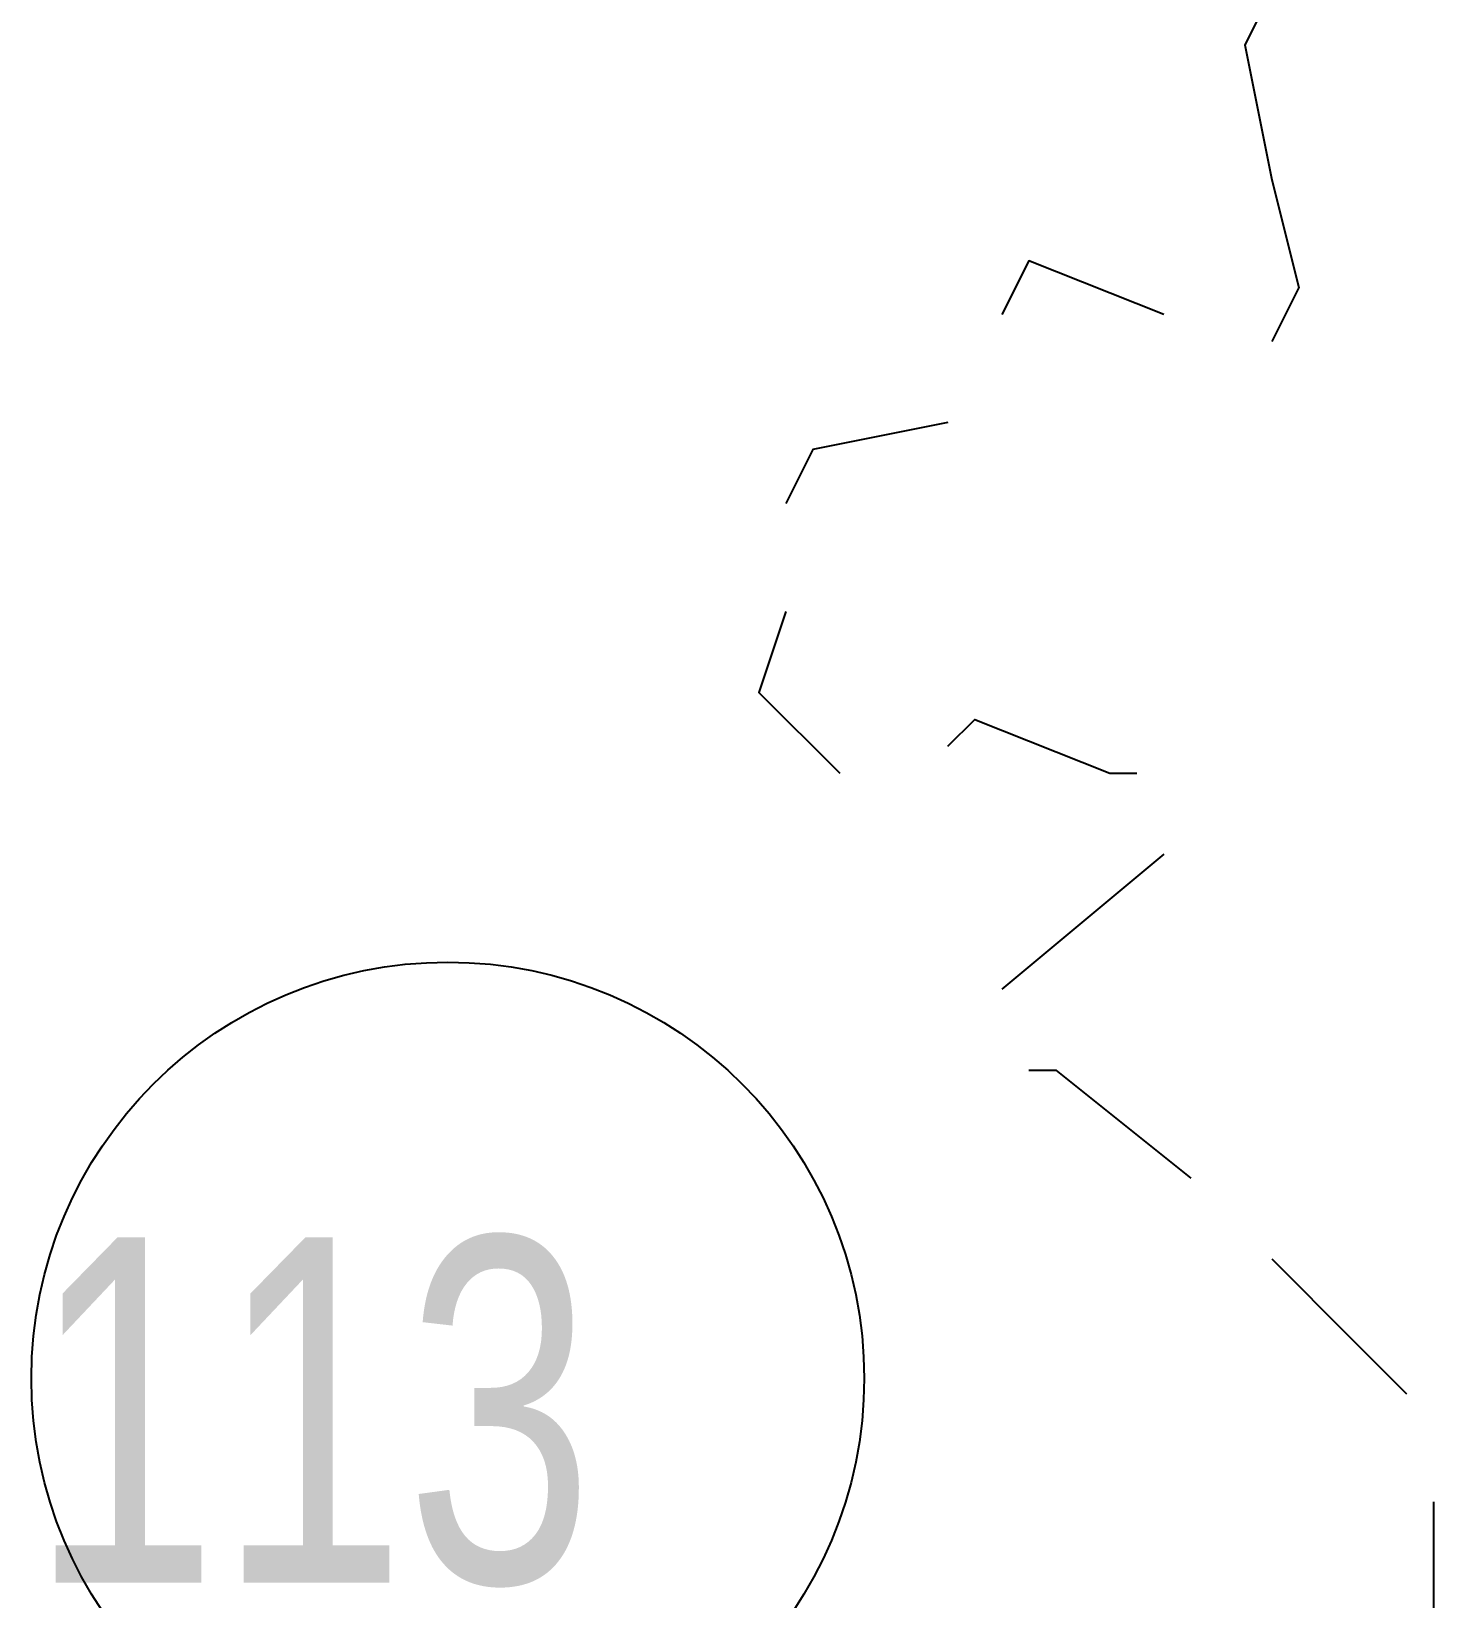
# Model space of a CAD drawing. Header units: millimetres. Extents: x 658 to 813, y 806 to 883.
# Drawn here: x 787.9311 to 788.089, y 864.8661 to 865.0427 of the extents above; entities that cross this region are included whole.
import ezdxf

# ---------------------------------------------------------------- set-up
doc = ezdxf.new("R2010")
doc.units = ezdxf.units.MM
doc.header["$LTSCALE"] = 0.1
doc.linetypes.add('atContinuous2', pattern=[0])
doc.layers.add('BATKAB', color=7, linetype='Continuous')
doc.layers.add('LINK NAS BARU', color=7, linetype='Continuous')
doc.styles.add('Style2', font='arial.ttf', dxfattribs={"height": 0.2})

msp = doc.modelspace()

# ---------------------------------------------------------------- linework, layer by layer
at = {"layer": 'BATKAB', "color": 7}
for points in [[(788.070798361103, 865.0472629123582), (788.0677583075096, 865.0411828051705), (788.070798361103, 865.0259825372026)], [(788.070798361103, 865.0259825372026), (788.0738384146964, 865.0138223228299), (788.070798361103, 865.0077422156431)], [(788.058638146729, 865.0107822692356), (788.0434378787616, 865.0168623764233), (788.0403978251682, 865.0107822692356)], [(788.0343177179814, 864.9986220548611), (788.0191174500139, 864.9955820012686), (788.0160773964205, 864.9895018940819)], [(788.0160773964205, 864.9773416797083), (788.0130373428271, 864.9682215189272), (788.0221575036073, 864.959101358147)], [(788.0343177179814, 864.9621414117404), (788.0373577715748, 864.9651814653338), (788.0525580395422, 864.959101358147), (788.0555980931356, 864.959101358147)], [(788.058638146729, 864.9499811973668), (788.0403978251682, 864.9347809293998)], [(788.0434378787616, 864.9256607686187), (788.0464779323554, 864.9256607686187), (788.0616782003228, 864.9135005542443)], [(788.070798361103, 864.9043803934641), (788.0799185218832, 864.8952602326848), (788.0859986290704, 864.889180125498)], [(788.0890386826638, 864.8770199111235), (788.0890386826638, 864.8587795895622), (788.0859986290704, 864.8557395359697)]]:
    msp.add_lwpolyline(points, dxfattribs=at)
at = {"layer": 'LINK NAS BARU', "color": 7, "linetype": 'atContinuous2'}
msp.add_circle((787.9780009610747, 864.8909203365123), 0.04690070767738948, dxfattribs=at)

# ---------------------------------------------------------------- texts
at = {"layer": 'LINK NAS BARU', "color": 7, "style": 'Style2', "width": 0.7000000000000001}
msp.add_text('113', height=0.03891268599636157, rotation=0.0005502326849869259, dxfattribs=at).set_placement((787.9309558958037, 864.8678997503433))

doc.saveas('drawing.dxf')
